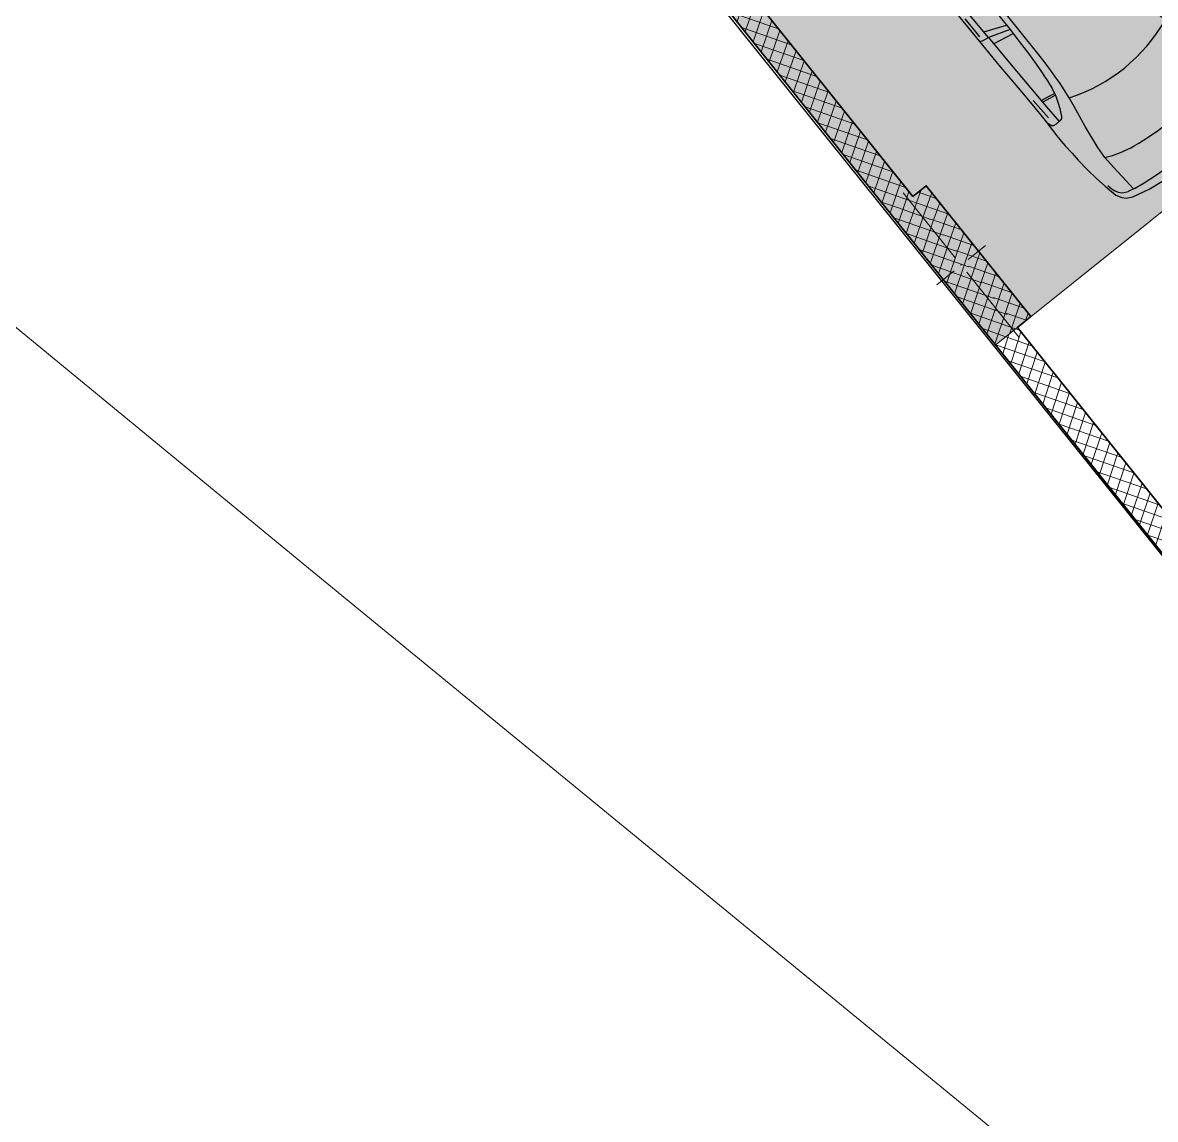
# Model space of a CAD drawing. Header units: metres. Extents: x 7511783 to 7512372, y 4692307 to 4692611.
# Drawn here: x 7511922.9 to 7511933.04, y 4692327.73 to 4692337.56 of the extents above; entities that cross this region are included whole.
import ezdxf

# ---------------------------------------------------------------- set-up
doc = ezdxf.new("R2010")
doc.units = ezdxf.units.M
for name, color, linetype, lineweight in [('A - Fill Zone_Pen_No__102', 254, 'Continuous', 0), ('A - Muret', 7, 'Continuous', 0), ('A - Muret_Pen_No__102', 254, 'Continuous', 0), ('A - Muret_Pen_No__7', 7, 'Continuous', 0), ('A - Shtyllat', 7, 'Continuous', 0), ('A - Shtyllat_Pen_No__1', 7, 'Continuous', 0), ('A - Shtyllat_Pen_No__7', 7, 'Continuous', 0), ('A -Polyline_Pen_No__1', 7, 'Continuous', 0), ('A1 - Bodrumi -1', 7, 'Continuous', 0), ('A1 - Bodrumi -1_Pen_No__42', 8, 'Continuous', 0), ('bodrum 1 garazhat projekt', 7, 'Continuous', 0), ('garazhat-netw-amiri - b1', 20, 'Continuous', 0), ('Interior - Furniture _Pen_No__42', 8, 'Continuous', 0), ('Parc-Kojshi', 251, 'Continuous', 0), ('Parcelat baze', 7, 'Continuous', 0)]:
    doc.layers.add(name, color=color, linetype=linetype, lineweight=lineweight)
pattern_1 = [(44.99999999999998, (0, 0), (-68.94290863686237, 68.94290863686243), []), (135.0000000000001, (0, 0), (68.94290863686219, 68.94290863686261), [])]

# ---------------------------------------------------------------- blocks, each defined once
blk = doc.blocks.new('Slab_4', base_point=(34583.08885707655, -54096.50522091701))
at = {"layer": 'A1 - Bodrumi -1_Pen_No__42', "color": 8, "linetype": 'Continuous', "lineweight": 25, "flags": 128}
blk.add_lwpolyline([(34583.08885707655, -54096.50522091701), (39036.49390857557, -73826.8491622882), (63168.79784286618, -68414.79881175431), (58723.04809055219, -48603.40321721155)], close=True, dxfattribs=at)
blk = doc.blocks.new('Wall_54', base_point=(39036.49390857557, -73826.8491622882))
at = {"layer": 'A - Muret_Pen_No__102', "linetype": 'Continuous', "lineweight": 13}
h = blk.add_hatch(dxfattribs=at)
h.set_pattern_fill('CONCRETE_BLOCK', color=254, style=0, pattern_type=2)
h.set_pattern_definition(pattern_1)
h.paths.add_polyline_path([(35036.9634511262, -55956.12296165454), (34620.94255821838, -54102.22788469578), (39036.49393546533, -73826.8491622882), (39225.82135448452, -73528.17966688942), (38341.34776031488, -69577.164506352), (38105.45400128883, -69630.09979973699), (37667.53724097322, -67678.63149877834), (37904.44149710178, -67625.46929912134), (37019.15727145781, -63670.83421935342), (36780.27581521043, -63724.44023827301), (36451.83839193375, -62260.838939074), (36691.47757404799, -62207.06303437045), (35996.341686099, -59101.83541822711), (35755.09505527808, -59155.97225674156), (35426.65733808135, -57692.37066362251), (35668.66198868916, -57638.0639393241), (35279.93715611067, -55901.59873652546)])
at = {"layer": 'A - Muret_Pen_No__7', "color": 7, "linetype": 'Continuous', "lineweight": 35, "flags": 128}
for points in [[(34620.94255821838, -54102.22795739618), (39036.49390857557, -73826.8491622882)], [(36691.47755761941, -62207.06304482679), (35996.34171672758, -59101.83562030003)], [(37904.44134389697, -67625.46933686122), (37019.15723168986, -63670.83436911661)]]:
    blk.add_lwpolyline(points, dxfattribs=at)
blk = doc.blocks.new('Column_143', base_point=(36811.20401463154, -62948.847833209))
at = {"layer": 'A - Shtyllat', "linetype": 'Continuous', "lineweight": 0}
h = blk.add_hatch(dxfattribs=at)
h.set_pattern_fill('CONCRETE_BLOCK', color=18, style=0, pattern_type=2)
h.set_pattern_definition(pattern_1)
h.paths.add_polyline_path([(36691.4775687238, -62207.0629220857), (37019.15734942015, -63670.83438185607), (37170.56949257253, -63636.85687504427), (36842.13224590138, -62173.25547670093)])
h = blk.add_hatch(dxfattribs=at)
h.set_pattern_fill('CONCRETE_BLOCK', color=18, style=0, pattern_type=2)
h.set_pattern_definition(pattern_1)
h.paths.add_polyline_path([(36691.4775687238, -62207.0629220857), (36451.83832353833, -62260.83888002236), (36780.27586494332, -63724.44027836571), (37019.1570546863, -63670.83438185607)])
at = {"layer": 'A - Shtyllat_Pen_No__1', "color": 7, "linetype": 'Continuous', "lineweight": 13}
for p, q in [((36793.68734811343, -62870.78909638798), (36629.46859950612, -62138.98843869092)), ((36889.26275145256, -62931.33116669089), (37084.40959350511, -62887.53950039561)), ((36733.14527781052, -62966.3644997271), (36537.99843575796, -63010.15616602239)), ((36828.72068114965, -63026.90657003002), (36992.93942975695, -63758.70722772709))]:
    blk.add_line(p, q, dxfattribs=at)
blk.add_point((36811.20401463154, -62948.847833209), dxfattribs=at)
at = {"layer": 'A - Shtyllat_Pen_No__7', "color": 7, "linetype": 'Continuous', "lineweight": 35, "flags": 128}
blk.add_lwpolyline([(37019.15734942015, -63670.83438185607), (37170.56949257253, -63636.85687504427), (36842.13224590138, -62173.25547670093), (36691.4775687238, -62207.0629220857)], dxfattribs=at)
blk = doc.blocks.new('Car 05 22')
at = {"layer": 'Interior - Furniture _Pen_No__42', "color": 8, "linetype": 'Continuous', "lineweight": 25}
for p, q in [((1961.117547741, 983.221158223), (1928.938242309, 983.221158223)), ((1928.938242309, 983.221158223), (1957.843908175, 858.0544967500001)), ((1996.903176747, 974.9060932165999), (1961.117547741, 983.221158223)), ((2026.89661068, 945.007687052), (1996.903176747, 974.9060932165999)), ((2054.5732194, 897.577022836), (2026.89661068, 945.007687052)), ((-483.1389679684001, 817.2581826864), (-585.227090103, 801.027979058)), ((-372.3345973750002, 830.229933465), (-483.1389679684001, 817.2581826864)), ((-251.752794228, 841.043733947), (-372.3345973750002, 830.229933465)), ((-168.2198443133, 844.6061713611999), (-251.752794228, 841.043733947)), ((-78.35772569479998, 850.6357850930001), (-168.2198443133, 844.6061713611999)), ((-24.036324899, 852.2918850640001), (-78.35772569479998, 850.6357850930001)), ((40.3182760438, 852.3336850629998), (-24.036324899, 852.2918850640001)), ((230.8030912739, 845.5192631063), (40.3182760438, 852.3336850629998)), ((124.560977278, 791.3967861309999), (129.0398444, 820.4687779309999)), ((129.0398444, 820.4687779309999), (138.886242882, 832.3883788069998)), ((138.886242882, 832.3883788069998), (165.168377873, 840.275885275)), ((165.168377873, 840.275885275), (194.733578306, 844.324685204)), ((194.733578306, 844.324685204), (230.803091274, 845.519263106)), ((210.873013229, 809.2317387879999), (418.0703055720001, 816.1926024380003)), ((400.0158099590001, 847.596806379), (230.8030912739, 845.5192631063)), ((590.7241636140001, 851.6786068920001), (400.0158099590001, 847.596806379)), ((856.5325990199999, 856.169707455), (590.7241636140001, 851.6786068920001)), ((1129.8609284, 858.5331077519999), (856.5325990199999, 856.169707455)), ((1119.51383092, 833.2672045809999), (1115.14443198, 808.948201529)), ((1120.16623076, 836.3248049650001), (1119.51383092, 833.2672045809999)), ((1120.69723063, 838.160005195), (1120.16623076, 836.3248049650001)), ((1129.8609284, 858.5331077519999), (1120.69723063, 838.160005195)), ((1536.1071561, 860.3802508980001), (1129.8609284, 858.5331077519999)), ((1162.63563846, 830.4777734580001), (1220.13025657, 829.0713745190002)), ((1220.13025657, 829.0713745190002), (1369.65750367, 831.489072695)), ((1957.843908175, 858.0544967500001), (1536.1071561, 860.3802508980001)), ((1957.84390817, 858.0544967500001), (1977.22141076, 777.427813481)), ((2067.91700908, 857.6794056350001), (2054.5732194, 897.577022836)), ((2119.91703998, 857.4374531180001), (2067.91700908, 857.6794056350001)), ((2075.28112592, 835.6608695470001), (2067.91700908, 857.6794056350001)), ((2075.2191259, 809.3983893609999), (2075.28112592, 835.6608695470001)), ((2193.165590015, 856.4504063259001), (2119.91703998, 857.4374531180001)), ((2148.02030692, 790.4828861469999), (2166.81146925, 813.814537484)), ((2166.81146925, 813.814537484), (2182.27381684, 834.081841238)), ((2182.27381684, 834.081841238), (2193.16559002, 856.4504063260001)), ((2808.01466132, 852.5547640039999), (2193.165590015, 856.4504063259001)), ((2855.711363900001, 852.6327640009998), (2808.01466132, 852.5547640039999)), ((2808.01466132, 852.5547640039999), (2876.86636504, 843.317264394)), ((2891.44016583, 852.5287640049999), (2855.711363900001, 852.6327640009998)), ((2876.86636504, 843.317264394), (2954.16376923, 813.731165643)), ((2922.51356751, 852.034364026), (2891.44016583, 852.5287640049999)), ((2904.11849592, 832.8863289209997), (2905.06820589, 832.8379901159999)), ((2945.17226874, 849.4061641369999), (2922.51356751, 852.034364026)), ((2989.61447115, 839.6482645490003), (2945.17226874, 849.4061641369999)), ((2954.16376923, 813.731165643), (3075.78877375, 774.6896785450001)), ((3013.55027244, 833.064864827), (2989.61447115, 839.6482645490003)), ((3154.26138006, 782.5577669589998), (3013.55027244, 833.064864827)), ((-784.8200333720001, 721.8124613509999), (-815.0478655078, 667.7598955197002)), ((-757.6903274910002, 747.022066986), (-784.8200333720001, 721.8124613509999)), ((-706.3378894982, 775.7872218095), (-757.6903274910002, 747.022066986)), ((-729.425104913, 716.3992494200002), (-750.577082573, 669.7773949330001)), ((-701.0941271610001, 743.2591195180001), (-729.425104913, 716.3992494200002)), ((-585.227090103, 801.027979058), (-706.3378894982, 775.7872218095)), ((-664.8727541800001, 760.961322365), (-701.0941271610001, 743.2591195180001)), ((-626.571782751, 772.4860242179999), (-664.8727541800001, 760.961322365)), ((-594.8871138119998, 778.4895580349998), (-626.571782751, 772.4860242179999)), ((125.693926866, 743.8968737240001), (124.560977278, 791.3967861309999)), ((327.3887276080001, 761.920895626), (125.394377448, 756.455747737)), ((132.429139117, 722.8048827370001), (125.693926866, 743.8968737240001)), ((146.670770152, 710.6062742990001), (132.429139117, 722.8048827370001)), ((171.252864179, 696.6287725440001), (146.670770152, 710.6062742990001)), ((521.9507803269998, 764.6728959719999), (327.3887276080001, 761.920895626)), ((355.2943663540001, 762.315609428), (339.1227247570001, 683.1192857359999)), ((373.4006373970002, 762.5717151969999), (357.2289958010001, 683.375391506)), ((813.627009446, 769.327996556), (521.9507803269998, 764.6728959719999)), ((1108.59023357, 773.98329714), (813.627009446, 769.327996556)), ((1036.25651944, 772.8416796290002), (996.5002997029998, 578.7916468290002)), ((1041.96657906, 578.0240872360001), (1107.56627095, 773.967136299)), ((1173.32542975, 774.895061201), (1090.33970038, 577.89253068)), ((1115.14443198, 808.948201529), (1108.59023357, 773.98329714)), ((1108.59023357, 773.98329714), (1537.61805657, 780.025947399)), ((1537.61805657, 780.025611521), (1974.99295641, 786.0764425990001)), ((1939.15395607, 686.22492547), (1995.917261, 777.427813481)), ((1977.22141076, 777.427813481), (2019.59119012, 777.427813481)), ((2000.39650233, 701.591770694), (2213.53100788, 762.9814866290001)), ((2019.59119012, 777.427813481), (2044.48611622, 783.069509224)), ((2044.48611622, 783.069509224), (2063.35562216, 792.2740022800001)), ((2063.35562216, 792.2740022800001), (2070.42572439, 799.8521965630001)), ((2068.68333559, 787.696981005), (2065.39356605, 794.4584027669999)), ((2068.68333559, 787.696981005), (2148.02030692, 790.4828861469999)), ((2070.42572439, 799.8521965630001), (2075.2191259, 809.3983893609999)), ((2106.51930118, 732.1586113790001), (2148.02030692, 790.4828861469999)), ((2148.02030692, 790.4828861469999), (2205.61920777, 792.204186117)), ((2205.61920777, 792.204186117), (2227.21980808, 791.0038861380001)), ((2226.59190807, 769.8777067159999), (2213.53100788, 762.9814866290001)), ((2213.53100788, 762.9814866290001), (2238.34670825, 752.240186817)), ((2234.36910819, 773.9630864369999), (2226.59190807, 769.8828865080001)), ((2227.21980808, 791.0038861380001), (2232.61990816, 790.029986155)), ((2232.61990816, 790.029986155), (2237.93539134, 787.2871225249999)), ((2238.46067648, 776.864360243), (2234.36910819, 773.9630864369999)), ((2240.81890828, 784.03918626), (2237.93539134, 787.2871225249999)), ((2238.34670825, 752.240186817), (2258.53170854, 739.717487037)), ((2238.46067648, 776.864360243), (2240.85090828, 780.5209863219999)), ((2240.85090828, 780.5209863219999), (2240.81890828, 784.03918626)), ((2258.53170854, 739.717487037), (2269.0398087, 731.086787188)), ((2269.0398087, 731.086787188), (2278.83550884, 721.965087348)), ((2278.83550884, 721.965087348), (2293.79610906, 697.6509877739999)), ((3022.47491973, 758.305686711), (3023.66221975, 762.4851866380001)), ((3024.49924208, 753.7186598590001), (3022.47491973, 758.305686711)), ((3023.66221975, 762.4851866380001), (3034.64521991, 765.0503865930001)), ((3037.91041996, 743.452886971), (3024.49924208, 753.7186598590001)), ((3034.64521991, 765.0503865930001), (3046.93432009, 763.817386614)), ((3050.61522015, 730.6688871950001), (3037.91041996, 743.452886971)), ((3046.93432009, 763.817386614), (3060.9451203, 762.9292866300001)), ((3064.50712035, 714.6457874760001), (3050.61522015, 730.6688871950001)), ((3060.9451203, 762.9292866300001), (3089.85712072, 757.3861867269998)), ((3076.97452053, 697.807687771), (3064.50712035, 714.6457874760001)), ((3100.48402088, 763.1120866269999), (3075.78877375, 774.6896785450001)), ((3089.85712072, 757.3861867269998), (3108.43932099, 751.4304868319999)), ((3114.13862108, 753.3111867989999), (3100.48402088, 763.1120866269999)), ((3108.43932099, 751.4304868319999), (3122.8656212, 746.4359869189999)), ((3122.8656212, 746.4359869189999), (3114.13862108, 753.3111867989999)), ((3170.0706946, 726.5554905960001), (3122.8656212, 746.4359869189999)), ((3235.883818752, 747.6101556219), (3154.26138006, 782.5577669589998)), ((3211.69204952, 701.0151137130001), (3170.0706946, 726.5554905960001)), ((3269.07948628, 728.3294692490001), (3235.883818752, 747.6101556219)), ((3298.56678787, 705.6390702070001), (3269.07948628, 728.3294692490001)), ((-815.0478655078, 667.7598955197002), (-855.0523550635, 511.0116477078998)), ((-768.2719792499998, 602.2788720830002), (-750.577082573, 669.7773949330001)), ((-764.3441764490001, 617.261773195), (-665.728145997, 623.9546285630003)), ((-665.728145997, 623.9546285630003), (-500.877431885, 634.180288886)), ((-500.877431885, 634.180288886), (-383.0238853850001, 641.9613403830001)), ((-383.0238853850001, 641.9613403830001), (-274.220886173, 631.318400078)), ((-274.220886173, 631.318400078), (-56.404854203, 600.536895199)), ((212.566754139, 676.5412700230002), (171.252864179, 696.6287725440001)), ((266.3151410770001, 654.566867265), (212.566754139, 676.5412700230002)), ((319.4903281550001, 636.426864989), (266.3151410770001, 654.566867265)), ((392.7088835140001, 617.8124267930001), (319.4903281550001, 636.426864989)), ((339.1227247570001, 683.1192857359999), (329.5580559370001, 633.8673348859999)), ((357.2289958010001, 683.375391506), (346.76505809, 629.492778784)), ((474.8166917820001, 607.1053878569999), (392.7088835140001, 617.8124267930001)), ((1730.35620914, 633.8338533080002), (1562.00595611, 600.596478384)), ((2000.39650233, 701.591770694), (1730.35620914, 633.8338533080002)), ((1779.61280153, 581.7538898049997), (1952.84760406, 621.338789111)), ((1952.84760406, 621.338789111), (2122.045506540001, 659.9572884350001)), ((2122.045506540001, 659.9572884350001), (2293.79610906, 697.6509877739999)), ((2293.79610906, 697.6509877739999), (2317.1870094, 700.7385877199999)), ((2293.79610906, 697.6386630720001), (2293.79610906, 697.6509877739999)), ((2317.1870094, 700.7385877199999), (2345.74280982, 702.7498876850001)), ((2355.134199750001, 639.912801441), (2317.1870094, 700.7385877199999)), ((2345.74280982, 702.7498876850001), (2378.929310310001, 702.0184876970001)), ((2379.77420337, 575.387091212), (2355.13301598, 639.9159014410001)), ((2410.10490185, 649.1086815510001), (2378.929310310001, 702.0184876970001)), ((2378.929310310001, 702.0184876970001), (2410.57231077, 694.2028878339999)), ((2436.02871163, 583.2244924540001), (2410.10490185, 649.1086815510001)), ((2410.57231077, 694.2028878339999), (2410.58631694, 694.1782473540001)), ((2428.73881104, 681.7061880529999), (2410.57231077, 694.2028878339999)), ((2428.73881104, 681.7061880529999), (2457.25830016, 700.035535323)), ((2428.77597173, 681.700745325), (2428.73881104, 681.7061880529999)), ((2428.77597173, 681.700745325), (2456.66545813, 639.8418234830003)), ((2456.66545813, 639.8418234830003), (2487.236391870001, 574.2621729599999)), ((2457.25830016, 700.035535323), (2535.4819126, 697.9905877680001)), ((2535.422612600001, 697.9916562040003), (2673.21491462, 695.5089878119999)), ((2535.46586986, 697.9894090810001), (2535.4819126, 697.988971943)), ((2673.21491462, 695.5089878119999), (2787.200816290001, 691.4809878819998)), ((2787.200816290001, 691.4809878819998), (2868.415817480001, 687.223087957)), ((2868.395882330001, 687.22488671), (2959.72331881, 678.984388101)), ((2959.72331881, 678.984388101), (2868.415817480001, 687.1969879569999)), ((2959.72331881, 678.984388101), (3047.2313201, 666.2002883250001)), ((3047.20992906, 666.2041971140001), (3100.00912087, 656.556188494)), ((3100.00912087, 656.556188494), (3076.97452053, 697.807687771)), ((3152.92075342, 553.873393456), (3100.00912087, 656.556188494)), ((3254.25934432, 663.1775183300001), (3211.69204952, 701.0151137130001)), ((3301.867263790001, 602.80900872), (3254.25934432, 663.1775183300001)), ((3337.33388997, 663.3806719909999), (3298.56678787, 705.6390702070001)), ((3374.49419199, 603.583974516), (3337.33388997, 663.3806719909999)), ((-855.0523550635, 511.0116477078998), (-874.6778528530002, 344.9579771100001)), ((-782.7621654889999, 510.027376359), (-794.5333543099999, 390.6265818930001)), ((-768.2719792499998, 602.2788720830002), (-782.764796709, 510.0106247469999)), ((-56.404854203, 600.536895199), (145.941775497, 566.5900898169999)), ((145.941775497, 566.5900898169999), (233.261172115, 552.312592089)), ((233.261172115, 552.312592089), (315.3092800730001, 541.359190513)), ((315.2936019620001, 541.3606176840001), (384.2945810830001, 535.0794906230001)), ((384.2815104790001, 535.080362318), (454.174320738, 530.4191213629999)), ((454.170282107, 530.4193907049998), (526.242583163, 526.2868907769997)), ((521.3449804749999, 601.6186871690002), (474.8166917820001, 607.1053878569999)), ((569.9935686519999, 596.8381865689998), (521.3449804749999, 601.6186871690002)), ((526.2331313149998, 526.2873073839999), (627.7018846490002, 521.814890855)), ((652.59274858, 590.9845858339997), (569.9935686519999, 596.8381865689998)), ((627.698546207, 521.8149872519999), (756.75876515, 518.0884218199999)), ((772.8388193580001, 584.9903850819998), (652.59274858, 590.9845858339997)), ((756.75876515, 518.0884218199999), (1322.62824821, 518.052230308)), ((907.2666866909999, 580.298084493), (772.8388193580001, 584.9903850819998)), ((1041.96657906, 578.0240872360001), (907.2666866909999, 580.298084493)), ((1227.79815085, 577.5186957939999), (1041.96657906, 578.0240872360001)), ((1316.09897866, 580.475793563), (1227.79815085, 577.5186957939999)), ((1403.02450604, 584.4121905939998), (1316.09897866, 580.475793563)), ((1322.62824821, 518.052230308), (1420.49779626, 521.652890858)), ((1483.8761315, 590.1361862749999), (1403.02450604, 584.4121905939998)), ((1420.49066257, 521.652523245), (1466.64156934, 524.030772681)), ((1466.62639694, 524.0299908169999), (1510.87647584, 527.594696836)), ((1562.00595611, 600.596478384), (1483.8761315, 590.1361862749999)), ((1510.85529759, 527.5929907539999), (1554.25309822, 533.0576906580001)), ((1554.25309822, 533.0576906580001), (1596.82961355, 540.969674969)), ((1597.28918852, 541.1774857889999), (1596.65116701, 540.8889849259999)), ((1610.72419049, 544.0665862469999), (1779.61280153, 581.7538898049997)), ((2397.334105950001, 514.2584815219999), (2379.77250853, 575.3929912130001)), ((2419.31580918, 395.7362626700001), (2397.33316008, 514.2635815229997)), ((2453.63941421, 521.616582688), (2436.02871163, 583.2244924540001)), ((2477.61661773, 401.0764635800001), (2453.63941421, 521.616582688)), ((2487.236391870001, 574.2621729599999), (2491.79934275, 562.0052962960001)), ((2491.79994982, 562.0052962960001), (2517.90263133, 477.034766618)), ((3189.62073735, 475.569766106), (3152.92075342, 553.873393456)), ((3301.867263790001, 602.80900872), (3346.015513130001, 501.4217980699999)), ((3418.40079436, 512.7439783509999), (3374.49419199, 603.583974516)), ((3457.47689648, 393.0984834030001), (3418.40079436, 512.7439783509999)), ((2517.90263133, 477.034766618), (2537.54372273, 384.0810341510001)), ((3199.39883308, 466.7584630290001), (3189.62073735, 475.569766106)), ((3220.69886845, 454.388540188), (3199.39883308, 466.7584630290001)), ((3256.10680826, 439.2417534179999), (3220.67662376, 454.4014587129999)), ((3288.390194130001, 425.101248479), (3256.10680826, 439.2417534179999)), ((3319.36158057, 408.41284265), (3288.390194130001, 425.101248479)), ((3353.46269085, 384.2512837760001), (3319.36158057, 408.41284265)), ((3346.015513130001, 501.4217980699999), (3374.297465860001, 419.557472908)), ((3391.09039087, 344.247647689), (3374.297465860001, 419.557472908)), ((-874.6778528530002, 344.9579771100001), (-882.944054645, 194.680643518)), ((-794.5333543099999, 390.6265818930001), (-802.4328468090001, 258.715288008)), ((2433.73206705, 266.091642182), (2419.31580918, 395.7362626700001)), ((2493.88922012, 269.050242651), (2477.61661773, 401.0764635800001)), ((2537.54372273, 384.0810341510001), (2551.45611664, 285.6281997640001)), ((3321.23357975, 370.497229407), (3320.99727986, 362.132926485)), ((3320.99727986, 362.132926485), (3338.31527228, 276.8564967000001)), ((3324.654278260001, 377.297531782), (3321.23357975, 370.497229407)), ((3328.30797666, 379.591332583), (3324.654278260001, 377.297531782)), ((3338.468372210001, 379.4523325350001), (3328.30797666, 379.591332583)), ((3363.640761200001, 357.811724976), (3338.468372210001, 379.4523325350001)), ((3377.182392130001, 359.9734848010001), (3353.46269085, 384.2512837760001)), ((3396.66521323, 315.8049103040001), (3363.640761200001, 357.811724976)), ((3391.09039087, 344.247647689), (3377.182392130001, 359.9734848010001)), ((3408.0703938, 289.3779877820001), (3396.66521323, 315.8049103040001)), ((3468.34279707, 330.9338860280001), (3457.47689648, 393.0984834030001)), ((3474.4914974, 263.721088865), (3468.34279707, 330.9338860280001)), ((-802.4328468090001, 258.715288008), (-806.8131426489999, 124.936494209)), ((2441.61713002, 131.955220918), (2433.73181129, 266.093942182)), ((2503.10292147, 133.173421111), (2493.88922012, 269.050242651)), ((2551.45611664, 285.6281997640001), (2559.71041303, 193.693567653)), ((3338.31527228, 276.8564967000001), (3351.882966340001, 172.661960307)), ((3408.0703938, 289.3779877820001), (3413.77629411, 267.259988716)), ((3413.77548775, 267.2641933500001), (3418.45445829, 242.866384828)), ((3418.452194370001, 242.878189745), (3424.044894670001, 200.723791525)), ((3478.33319761, 199.917191559), (3474.4914974, 263.721088865)), ((-882.944054645, 194.680643518), (-885.3767076889999, 0)), ((-806.8131426489999, 124.936494209), (-808.0470753050001, 0)), ((2444.0197128, -0.0273000043277), (2441.61701245, 131.957220918)), ((2506.01959488, -3.86e-13), (2503.10292147, 133.173421111)), ((2559.71041303, 193.693567653), (2564.38081099, 101.185635342)), ((3351.882966340001, 172.661960307), (3358.343763510001, 75.87012649980001)), ((3424.044894670001, 200.723791525), (3427.72848251, 152.023715234)), ((3432.36383112, 39.98011396419999), (3427.72848251, 152.023715234)), ((3479.35651311, 164.9481933352), (3478.33319761, 199.917191559)), ((3489.519598210001, 164.9481933352), (3479.35651311, 164.9481933352)), ((3489.519598210001, -164.9481933352), (3489.519598210001, 164.9481933352)), ((-885.3767076889999, 0), (-882.944054645, -194.680643518)), ((-806.8131426489999, -124.936494209), (-808.0470753050001, 1.477e-13)), ((2444.0197128, 0.0273000043271), (2441.61701245, -131.957220918)), ((2564.38081099, 101.185635342), (2566.01761027, -0.00610000213065)), ((2564.38081099, -101.185635342), (2566.01761027, 0.00610000212997)), ((3353.95786543, 27.8932505984), (3358.343763510001, 75.87012649980001)), ((3353.95786543, 27.8932505984), (3353.95786543, -0.7649002671629999)), ((3353.95786543, -27.8932505984), (3353.95786543, 0.7649002671619999)), ((3370.89075802, 11.74110410089999), (3370.32315827, -0.7649002671629999)), ((3370.89075802, -11.74110410089999), (3370.32315827, 0.7649002671619999)), ((3372.49235732, 23.6550082622), (3370.89075802, 11.74110410089999)), ((3376.267285060001, 38.99395092400001), (3372.49235732, 23.6550082622)), ((3381.98685317, 46.5714162664), (3376.267285060001, 38.99395092400001)), ((3386.21005132, 48.3522168884), (3381.98685317, 46.5714162664)), ((3386.21005132, 48.3522168884), (3394.28954778, 48.3522168884)), ((3398.51284593, 46.5714162664), (3394.28954778, 48.3522168884)), ((3404.23226311, 38.99375151340001), (3398.51284593, 46.5714162664)), ((3404.23226311, 38.99375151340001), (3408.00714178, 23.6550082622)), ((3408.00714178, 23.6550082622), (3409.766541010001, 8.055102813469999)), ((3409.766541010001, 8.055102813469999), (3409.766541010001, -4.961e-13)), ((3431.76949509, 57.3729975776), (3431.76949509, 56.7710829698)), ((3432.04453126, -0.0109000038072), (3432.36383112, 39.98011396419999)), ((3432.04453126, 0.0109000038063), (3432.36383112, -39.98011396419999)), ((2506.01959488, -2.78e-13), (2503.10292147, -133.173421111)), ((2559.71041303, -193.693567653), (2564.38081099, -101.185635342)), ((3351.882966340001, -172.661960307), (3358.343763510001, -75.87012649980001)), ((3353.95786543, -27.8932505984), (3358.343763510001, -75.87012649980001)), ((3372.49235732, -23.6550082622), (3370.89075802, -11.74110410089999)), ((3376.267285060001, -38.99395092400001), (3372.49235732, -23.6550082622)), ((3381.98685317, -46.5714162664), (3376.267285060001, -38.99395092400001)), ((3386.21005132, -48.3522168884), (3381.98685317, -46.5714162664)), ((3386.21005132, -48.3522168884), (3394.28954778, -48.3522168884)), ((3398.51284593, -46.5714162664), (3394.28954778, -48.3522168884)), ((3404.23226311, -38.99375151340001), (3398.51284593, -46.5714162664)), ((3404.23226311, -38.99375151340001), (3408.00714178, -23.6550082622)), ((3408.00714178, -23.6550082622), (3409.766541010001, -8.055102813469999)), ((3409.766541010001, -8.055102813469999), (3409.766541010001, -3.892e-13)), ((3432.36383112, -39.98011396419999), (3427.72848251, -152.023715234)), ((3431.76949509, -57.3729975776), (3431.76949509, -56.7710829698)), ((-882.944054645, -194.680643518), (-874.6778528530002, -344.9579771100001)), ((-802.4328468090001, -258.715288008), (-806.8131426489999, -124.936494209)), ((2441.61713002, -131.955220918), (2433.73181129, -266.093942182)), ((2503.10292147, -133.173421111), (2493.88922012, -269.050242651)), ((2551.45611664, -285.6281997640001), (2559.71041303, -193.693567653)), ((3338.31527228, -276.8564967000001), (3351.882966340001, -172.661960307)), ((3418.452194370001, -242.878189745), (3424.044894670001, -200.723791525)), ((3424.044894670001, -200.723791525), (3427.72848251, -152.023715234)), ((3474.4914974, -263.721088865), (3478.33319761, -199.917191559)), ((3478.33319761, -199.917191559), (3479.35651311, -164.9481933352)), ((3479.35651311, -164.9481933352), (3489.519598210001, -164.9481933352)), ((-794.5333543099999, -390.6265818930001), (-802.4328468090001, -258.715288008)), ((2433.73206705, -266.091642182), (2419.31580918, -395.7362626700001)), ((2493.88922012, -269.050242651), (2477.61661773, -401.0764635800001)), ((2537.54372273, -384.0810341510001), (2551.45611664, -285.6281997640001)), ((3320.99727986, -362.132926485), (3338.31527228, -276.8564967000001)), ((3408.0703938, -289.3779877820001), (3396.66521323, -315.8049103040001)), ((3408.0703938, -289.3779877820001), (3413.77629411, -267.259988716)), ((3413.77548775, -267.2641933500001), (3418.45445829, -242.866384828)), ((3468.34279707, -330.9338860280001), (3474.4914974, -263.721088865)), ((-874.6778528530002, -344.9579771100001), (-855.0523550635, -511.0116477078998)), ((-782.7621654889999, -510.027376359), (-794.5333543099999, -390.6265818930001)), ((2419.31580918, -395.7362626700001), (2397.33316008, -514.2635815229997)), ((2477.61661773, -401.0764635800001), (2453.63941421, -521.616582688)), ((2517.90263133, -477.034766618), (2537.54372273, -384.0810341510001)), ((3353.46269085, -384.2512837760001), (3319.36158057, -408.41284265)), ((3321.23357975, -370.497229407), (3320.99727986, -362.132926485)), ((3324.654278260001, -377.297531782), (3321.23357975, -370.497229407)), ((3328.30797666, -379.591332583), (3324.654278260001, -377.297531782)), ((3338.468372210001, -379.4523325350001), (3328.30797666, -379.591332583)), ((3363.640761200001, -357.811724976), (3338.468372210001, -379.4523325350001)), ((3377.182392130001, -359.9734848010001), (3353.46269085, -384.2512837760001)), ((3396.66521323, -315.8049103040001), (3363.640761200001, -357.811724976)), ((3391.09039087, -344.247647689), (3374.297465860001, -419.557472908)), ((3391.09039087, -344.247647689), (3377.182392130001, -359.9734848010001)), ((3418.40079436, -512.7439783509999), (3457.47689648, -393.0984834030001)), ((3457.47689648, -393.0984834030001), (3468.34279707, -330.9338860280001)), ((2491.79994982, -562.0052962960001), (2517.90263133, -477.034766618)), ((3189.62073735, -475.569766106), (3152.92075342, -553.873393456)), ((3199.39883308, -466.7584630290001), (3189.62073735, -475.569766106)), ((3220.69886845, -454.388540188), (3199.39883308, -466.7584630290001)), ((3256.10680826, -439.2417534179999), (3220.67662376, -454.4014587129999)), ((3288.390194130001, -425.101248479), (3256.10680826, -439.2417534179999)), ((3319.36158057, -408.41284265), (3288.390194130001, -425.101248479)), ((3301.867263790001, -602.80900872), (3346.015513130001, -501.4217980699999)), ((3346.015513130001, -501.4217980699999), (3374.297465860001, -419.557472908)), ((-855.0523550635, -511.0116477078998), (-815.0478655078, -667.7598955197002)), ((-768.2719792499998, -602.2788720830002), (-782.764796709, -510.0106247469999)), ((-768.2719792499998, -602.2788720830002), (-750.577082573, -669.7773949330001)), ((-274.220886173, -631.318400078), (-56.404854203, -600.536895199)), ((-56.404854203, -600.536895199), (145.941775497, -566.5900898169999)), ((145.941775497, -566.5900898169999), (233.261172115, -552.312592089)), ((233.261172115, -552.312592089), (315.3092800730001, -541.359190513)), ((315.2936019620001, -541.3606176840001), (384.2945810830001, -535.0794906230001)), ((384.2815104790001, -535.080362318), (454.174320738, -530.4191213629999)), ((474.8166917820001, -607.1053878569999), (392.7088835140001, -617.8124267930001)), ((454.170282107, -530.4193907049998), (526.242583163, -526.2868907769997)), ((521.3449804749999, -601.6186871690002), (474.8166917820001, -607.1053878569999)), ((569.9935686519999, -596.8381865689998), (521.3449804749999, -601.6186871690002)), ((526.2331313149998, -526.2873073839999), (627.7018846490002, -521.814890855)), ((652.59274858, -590.9845858339997), (569.9935686519999, -596.8381865689998)), ((627.698546207, -521.8149872519999), (756.75876515, -518.0884218199999)), ((772.8388193580001, -584.9903850819998), (652.59274858, -590.9845858339997)), ((756.75876515, -518.0884218199999), (1322.62824821, -518.052230308)), ((907.2666866909999, -580.298084493), (772.8388193580001, -584.9903850819998)), ((1041.96657906, -578.0240872360001), (907.2666866909999, -580.298084493)), ((1036.25651944, -772.8416796290002), (996.5002997029998, -578.7916468290002)), ((1227.79815085, -577.5186957939999), (1041.96657906, -578.0240872360001)), ((1041.96657906, -578.0240872360001), (1107.56627095, -773.967136299)), ((1173.32542975, -774.895061201), (1090.33970038, -577.89253068)), ((1316.09897866, -580.475793563), (1227.79815085, -577.5186957939999)), ((1403.02450604, -584.4121905939998), (1316.09897866, -580.475793563)), ((1322.62824821, -518.052230308), (1420.49779626, -521.652890858)), ((1483.8761315, -590.1361862749999), (1403.02450604, -584.4121905939998)), ((1420.49066257, -521.652523245), (1466.64156934, -524.030772681)), ((1466.62639694, -524.0299908169999), (1510.87647584, -527.594696836)), ((1562.00595611, -600.596478384), (1483.8761315, -590.1361862749999)), ((1510.85529759, -527.5929907539999), (1554.25309822, -533.0576906580001)), ((1554.25309822, -533.0576906580001), (1596.82961355, -540.969674969)), ((1730.35620914, -633.8338533080002), (1562.00595611, -600.596478384)), ((1597.28918852, -541.1774857889999), (1596.65116701, -540.8889849259999)), ((1610.72419049, -544.0665862469999), (1779.61280153, -581.7538898049997)), ((1779.61280153, -581.7538898049997), (1952.84760406, -621.338789111)), ((2379.77420337, -575.387091212), (2355.13301598, -639.9159014410001)), ((2397.334105950001, -514.2584815219999), (2379.77250853, -575.3929912130001)), ((2436.02871163, -583.2244924540001), (2410.10490185, -649.1086815510001)), ((2453.63941421, -521.616582688), (2436.02871163, -583.2244924540001)), ((2456.66545813, -639.8418234830003), (2487.236391870001, -574.2621729599999)), ((2487.236391870001, -574.2621729599999), (2491.79934275, -562.0052962960001)), ((3152.92075342, -553.873393456), (3100.00912087, -656.556188494)), ((3301.867263790001, -602.80900872), (3254.25934432, -663.1775183300001)), ((3337.33388997, -663.3806719909999), (3374.49419199, -603.583974516)), ((3374.49419199, -603.583974516), (3418.40079436, -512.7439783509999)), ((-815.0478655078, -667.7598955197002), (-784.8200333720001, -721.8124613509999)), ((-764.3441764490001, -617.261773195), (-665.728145997, -623.9546285630003)), ((-729.425104913, -716.3992494200002), (-750.577082573, -669.7773949330001)), ((-665.728145997, -623.9546285630003), (-500.877431885, -634.180288886)), ((-500.877431885, -634.180288886), (-383.0238853850001, -641.9613403830001)), ((-383.0238853850001, -641.9613403830001), (-274.220886173, -631.318400078)), ((171.252864179, -696.6287725440001), (146.670770152, -710.6062742990001)), ((212.566754139, -676.5412700230002), (171.252864179, -696.6287725440001)), ((266.3151410770001, -654.566867265), (212.566754139, -676.5412700230002)), ((319.4903281550001, -636.426864989), (266.3151410770001, -654.566867265)), ((392.7088835140001, -617.8124267930001), (319.4903281550001, -636.426864989)), ((339.1227247570001, -683.1192857359999), (329.5580559370001, -633.8673348859999)), ((355.2943663540001, -762.315609428), (339.1227247570001, -683.1192857359999)), ((357.2289958010001, -683.375391506), (346.76505809, -629.492778784)), ((373.4006373970002, -762.5717151969999), (357.2289958010001, -683.375391506)), ((2000.39650233, -701.591770694), (1730.35620914, -633.8338533080002)), ((1939.15395607, -686.22492547), (1995.917261, -777.427813481)), ((1952.84760406, -621.338789111), (2122.045506540001, -659.9572884350001)), ((2000.39650233, -701.591770694), (2213.53100788, -762.9814866290001)), ((2122.045506540001, -659.9572884350001), (2293.79610906, -697.6509877739999)), ((2278.83550884, -721.965087348), (2293.79610906, -697.6509877739999)), ((2293.79610906, -697.6386630720001), (2293.79610906, -697.6509877739999)), ((2293.79610906, -697.6509877739999), (2317.1870094, -700.7385877199999)), ((2355.134199750001, -639.912801441), (2317.1870094, -700.7385877199999)), ((2317.1870094, -700.7385877199999), (2345.74280982, -702.7498876850001)), ((2345.74280982, -702.7498876850001), (2378.929310310001, -702.0184876970001)), ((2410.10490185, -649.1086815510001), (2378.929310310001, -702.0184876970001)), ((2378.929310310001, -702.0184876970001), (2410.57231077, -694.2028878339999)), ((2428.73881104, -681.7061880529999), (2410.57231077, -694.2028878339999)), ((2410.57231077, -694.2028878339999), (2410.58631694, -694.1782473540001)), ((2428.77597173, -681.700745325), (2428.73881104, -681.7061880529999)), ((2428.73881104, -681.7061880529999), (2457.25830016, -700.035535323)), ((2428.77597173, -681.700745325), (2456.66545813, -639.8418234830003)), ((2457.25830016, -700.035535323), (2535.4819126, -697.9905877680001)), ((2535.422612600001, -697.9916562040003), (2673.21491462, -695.5089878119999)), ((2535.46586986, -697.9894090810001), (2535.4819126, -697.988971943)), ((2673.21491462, -695.5089878119999), (2787.200816290001, -691.4809878819998)), ((2787.200816290001, -691.4809878819998), (2868.415817480001, -687.223087957)), ((2868.395882330001, -687.22488671), (2959.72331881, -678.984388101)), ((2959.72331881, -678.984388101), (2868.415817480001, -687.1969879569999)), ((2959.72331881, -678.984388101), (3047.2313201, -666.2002883250001)), ((3047.20992906, -666.2041971140001), (3100.00912087, -656.556188494)), ((3076.97452053, -697.807687771), (3064.50712035, -714.6457874760001)), ((3100.00912087, -656.556188494), (3076.97452053, -697.807687771)), ((3211.69204952, -701.0151137130001), (3170.0706946, -726.5554905960001)), ((3254.25934432, -663.1775183300001), (3211.69204952, -701.0151137130001)), ((3269.07948628, -728.3294692490001), (3298.56678787, -705.6390702070001)), ((3298.56678787, -705.6390702070001), (3337.33388997, -663.3806719909999)), ((-784.8200333720001, -721.8124613509999), (-757.6903274910002, -747.022066986)), ((-757.6903274910002, -747.022066986), (-706.3378894982, -775.7872218095)), ((-701.0941271610001, -743.2591195180001), (-729.425104913, -716.3992494200002)), ((-706.3378894982, -775.7872218095), (-585.227090103, -801.027979058)), ((-664.8727541800001, -760.961322365), (-701.0941271610001, -743.2591195180001)), ((-626.571782751, -772.4860242179999), (-664.8727541800001, -760.961322365)), ((-594.8871138119998, -778.4895580349998), (-626.571782751, -772.4860242179999)), ((-585.227090103, -801.027979058), (-483.149337101, -817.256968783)), ((125.693926866, -743.8968737240001), (124.560977278, -791.3967861309999)), ((124.560977278, -791.3967861309999), (129.0398444, -820.4687779309999)), ((327.3887276080001, -761.920895626), (125.394377448, -756.455747737)), ((132.429139117, -722.8048827370001), (125.693926866, -743.8968737240001)), ((146.670770152, -710.6062742990001), (132.429139117, -722.8048827370001)), ((210.873013229, -809.2317387879999), (418.0703055720001, -816.1926024380003)), ((521.9507803269998, -764.6728959719999), (327.3887276080001, -761.920895626)), ((813.627009446, -769.327996556), (521.9507803269998, -764.6728959719999)), ((1108.59023357, -773.98329714), (813.627009446, -769.327996556)), ((1108.59023357, -773.98329714), (1537.61805657, -780.025947399)), ((1115.14443198, -808.948201529), (1108.59023357, -773.98329714)), ((1119.51383092, -833.2672045809999), (1115.14443198, -808.948201529)), ((1537.61805657, -780.025611521), (1974.99295641, -786.0764425990001)), ((1957.84390817, -858.0544967500001), (1977.22141076, -777.427813481)), ((1977.22141076, -777.427813481), (2019.59119012, -777.427813481)), ((2019.59119012, -777.427813481), (2044.48611622, -783.069509224)), ((2044.48611622, -783.069509224), (2063.35562216, -792.2740022800001)), ((2063.35562216, -792.2740022800001), (2070.42572439, -799.8521965630001)), ((2068.68333559, -787.696981005), (2065.39356605, -794.4584027669999)), ((2068.68333559, -787.696981005), (2148.02030692, -790.4828861469999)), ((2070.42572439, -799.8521965630001), (2075.2191259, -809.3983893609999)), ((2075.2191259, -809.3983893609999), (2075.28112592, -835.6608695470001)), ((2106.51930118, -732.1586113790001), (2148.02030692, -790.4828861469999)), ((2148.02030692, -790.4828861469999), (2166.81146925, -813.814537484)), ((2148.02030692, -790.4828861469999), (2205.61920777, -792.204186117)), ((2205.61920777, -792.204186117), (2227.21980808, -791.0038861380001)), ((2213.53100788, -762.9814866290001), (2238.34670825, -752.240186817)), ((2226.59190807, -769.8777067159999), (2213.53100788, -762.9814866290001)), ((2234.36910819, -773.9630864369999), (2226.59190807, -769.8828865080001)), ((2227.21980808, -791.0038861380001), (2232.61990816, -790.029986155)), ((2232.61990816, -790.029986155), (2237.93539134, -787.2871225249999)), ((2238.46067648, -776.864360243), (2234.36910819, -773.9630864369999)), ((2240.81890828, -784.03918626), (2237.93539134, -787.2871225249999)), ((2238.34670825, -752.240186817), (2258.53170854, -739.717487037)), ((2238.46067648, -776.864360243), (2240.85090828, -780.5209863219999)), ((2240.85090828, -780.5209863219999), (2240.81890828, -784.03918626)), ((2258.53170854, -739.717487037), (2269.0398087, -731.086787188)), ((2269.0398087, -731.086787188), (2278.83550884, -721.965087348)), ((2954.16376923, -813.731165643), (3075.78877375, -774.6896785450001)), ((3013.55027244, -833.064864827), (3154.26138006, -782.5577669589998)), ((3024.49924208, -753.7186598590001), (3022.47491973, -758.305686711)), ((3022.47491973, -758.305686711), (3023.66221975, -762.4851866380001)), ((3023.66221975, -762.4851866380001), (3034.64521991, -765.0503865930001)), ((3037.91041996, -743.452886971), (3024.49924208, -753.7186598590001)), ((3034.64521991, -765.0503865930001), (3046.93432009, -763.817386614)), ((3050.61522015, -730.6688871950001), (3037.91041996, -743.452886971)), ((3046.93432009, -763.817386614), (3060.9451203, -762.9292866300001)), ((3064.50712035, -714.6457874760001), (3050.61522015, -730.6688871950001)), ((3060.9451203, -762.9292866300001), (3089.85712072, -757.3861867269998)), ((3100.48402088, -763.1120866269999), (3075.78877375, -774.6896785450001)), ((3089.85712072, -757.3861867269998), (3108.43932099, -751.4304868319999)), ((3114.13862108, -753.3111867989999), (3100.48402088, -763.1120866269999)), ((3108.43932099, -751.4304868319999), (3122.8656212, -746.4359869189999)), ((3122.8656212, -746.4359869189999), (3114.13862108, -753.3111867989999)), ((3170.0706946, -726.5554905960001), (3122.8656212, -746.4359869189999)), ((3154.26138006, -782.5577669589998), (3235.883818752, -747.6101556219)), ((3235.883818752, -747.6101556219), (3269.07948628, -728.3294692490001)), ((-483.149337101, -817.256968783), (-372.3345973750002, -830.229933465)), ((-372.3345973750002, -830.229933465), (-251.752794228, -841.043733947)), ((-251.752794228, -841.043733947), (-168.2198443133, -844.6061713611999)), ((-168.2198443133, -844.6061713611999), (-78.35772569479998, -850.6357850930001)), ((-78.35772569479998, -850.6357850930001), (-24.036324899, -852.2918850640001)), ((-24.036324899, -852.2918850640001), (40.3182760438, -852.3336850629998)), ((40.3182760438, -852.3336850629998), (230.8030912739, -845.5192631063)), ((129.0398444, -820.4687779309999), (138.886242882, -832.3883788069998)), ((138.886242882, -832.3883788069998), (165.168377873, -840.275885275)), ((165.168377873, -840.275885275), (194.733578306, -844.324685204)), ((194.733578306, -844.324685204), (230.803091274, -845.519263106)), ((230.8030912739, -845.5192631063), (400.0158099590001, -847.596806379)), ((400.0158099590001, -847.596806379), (590.7241636140001, -851.6786068920001)), ((590.7241636140001, -851.6786068920001), (856.5325990199999, -856.169707455)), ((856.5325990199999, -856.169707455), (1129.8609284, -858.5331077519999)), ((1120.16623076, -836.3248049650001), (1119.51383092, -833.2672045809999)), ((1120.69723063, -838.160005195), (1120.16623076, -836.3248049650001)), ((1129.8609284, -858.5331077519999), (1120.69723063, -838.160005195)), ((1129.8609284, -858.5331077519999), (1536.1071561, -860.3802508980001)), ((1162.63563846, -830.4777734580001), (1220.13025657, -829.0713745190002)), ((1220.13025657, -829.0713745190002), (1369.65750367, -831.489072695)), ((1536.1071561, -860.3802508980001), (1957.84390817, -858.0544967500001)), ((1957.84390817, -858.0544967500001), (1928.938242309, -983.221158223)), ((2026.89661068, -945.007687052), (2054.5732194, -897.577022836)), ((2054.5732194, -897.577022836), (2067.917009081, -857.6794056350001)), ((2075.28112592, -835.6608695470001), (2067.91700908, -857.6794056350001)), ((2067.917009081, -857.6794056350001), (2119.91703998, -857.4374531180001)), ((2119.91703998, -857.4374531180001), (2193.165590015, -856.4504063259001)), ((2166.81146925, -813.814537484), (2182.27381684, -834.081841238)), ((2182.27381684, -834.081841238), (2193.16559002, -856.4504063260001)), ((2193.165590015, -856.4504063259001), (2808.01466132, -852.5547640039999)), ((2808.01466132, -852.5547640039999), (2876.86636504, -843.317264394)), ((2808.01466132, -852.5547640039999), (2855.711363900001, -852.6327640009998)), ((2855.711363900001, -852.6327640009998), (2891.44016583, -852.5287640049999)), ((2876.86636504, -843.317264394), (2954.16376923, -813.731165643)), ((2891.44016583, -852.5287640049999), (2922.51356751, -852.034364026)), ((2922.51356751, -852.034364026), (2945.17226874, -849.4061641369999)), ((2945.17226874, -849.4061641369999), (2989.61447115, -839.6482645490003)), ((2989.61447115, -839.6482645490003), (3013.55027244, -833.064864827)), ((1928.938242309, -983.221158223), (1961.117547741, -983.221158223)), ((1961.117547741, -983.221158223), (1996.903176747, -974.9060932165999)), ((1996.903176747, -974.9060932165999), (2026.89661068, -945.007687052))]:
    blk.add_line(p, q, dxfattribs=at)
for centre, radius, start, end in [((492.8743121958, 217.6762888661), 973.2499460395999, 154.1544541405, 170.9117329646), ((1649.811844864, 0), 1520.416064058, 158.6992078, 201.3007921999999), ((-1245.217819199, 0), 2907.303426369, 349.2141992177, 10.78580078235), ((1856.361619248, -1.736472437241999), 2353.963924674, 170.8803955853, 189.9222862500999), ((492.8743121958, -217.6762888661), 973.2499460395999, 191.230533967, 205.8455458595)]:
    blk.add_arc(centre, radius, start, end, dxfattribs=at)
blk = doc.blocks.new('A$C75F44AD6')
at = {"layer": 'A - Fill Zone_Pen_No__102', "linetype": 'Continuous', "lineweight": 0}
blk.add_hatch(color=7, dxfattribs=at).paths.add_polyline_path([(44330.85856362711, 16306.49919039274), (45474.94827836886, 11208.14341303471), (40541.18409397655, 10103.67155117029), (39376.85918272878, 15304.80409646925), (44307.98327233416, 16408.68494702954)])
at = {"layer": 'A -Polyline_Pen_No__1', "color": 7, "linetype": 'Continuous', "lineweight": 13}
blk.add_lwpolyline([(40546.73816656579, 10102.23500898805), (72546.02101099282, 17282.99131163904, 0.4119371924854632), (72773.55584919354, 17639.12025477676), (70188.28641531085, 29594.24605360522, 0.416493602296413), (69808.78583176671, 29915.31525826058), (65077.38357379868, 28853.57125763825)], format="xyb", dxfattribs=at)
at = {"layer": 'A - Muret', "color": 7, "lineweight": 35}
blk.add_blockref('Wall_54', (42802.99092497474, -0.000547777817701), dxfattribs=at)
at = {"layer": 'A - Shtyllat', "color": 7, "lineweight": 35}
blk.add_blockref('Column_143', (40577.7010310307, 10878.00078130138), dxfattribs=at)
at = {"layer": 'A1 - Bodrumi -1', "color": 8, "linetype": 'Continuous', "lineweight": 25}
blk.add_blockref('Slab_4', (38349.58587347571, 19730.34339359337), dxfattribs=at)
at = {"layer": 'Interior - Furniture _Pen_No__42', "color": 8, "linetype": 'Continuous', "lineweight": 25, "zscale": 1000, "rotation": 102.9920884327158}
blk.add_blockref('Car 05 22', (42695.44761111107, 11696.40857543419), dxfattribs=at)

msp = doc.modelspace()

# ---------------------------------------------------------------- linework, layer by layer
at = {"layer": 'garazhat-netw-amiri - b1'}
msp.add_circle((7511922.380949954, 4692382.212120953), 75.36126493235138, dxfattribs=at)
at = {"layer": 'Parc-Kojshi', "flags": 128}
msp.add_lwpolyline([(7511984.021, 4692356.967000001), (7511968.34, 4692344.458), (7511962.497, 4692339.88), (7511950.248, 4692331.332), (7511937.962000001, 4692322.418), (7511925.491, 4692332.643), (7511912.211, 4692343.575), (7511910.408, 4692348.041999999), (7511920.285000001, 4692340.217), (7511933.219999999, 4692351.09), (7511932.73, 4692351.679999999), (7511923.269999999, 4692360.23), (7511922.3, 4692361.1), (7511935.68, 4692370.75), (7511934.089999999, 4692373.38), (7511939.919999999, 4692377.23), (7511952.79, 4692386.36), (7511954.993999999, 4692383.377), (7511958.422, 4692378.737), (7511969.121, 4692372.097), (7511973.491, 4692368.387), (7511984.021, 4692356.967000001)], dxfattribs=at)
at = {"layer": 'Parcelat baze', "flags": 128}
msp.add_lwpolyline([(7511984.021, 4692356.967000001), (7511968.34, 4692344.458), (7511962.497, 4692339.88), (7511950.248, 4692331.332), (7511937.962000001, 4692322.418), (7511925.491, 4692332.643), (7511912.211, 4692343.575), (7511910.408, 4692348.041999999), (7511907.287000001, 4692351.18)], dxfattribs=at)

# ---------------------------------------------------------------- block references
at = {"layer": 'bodrum 1 garazhat projekt', "xscale": 0.001, "yscale": 0.001, "zscale": 0.001, "rotation": 26.04535599708318}
msp.add_blockref('A$C75F44AD6', (7511899.624007692, 4692307.794563157), dxfattribs=at)

doc.saveas('drawing.dxf')
